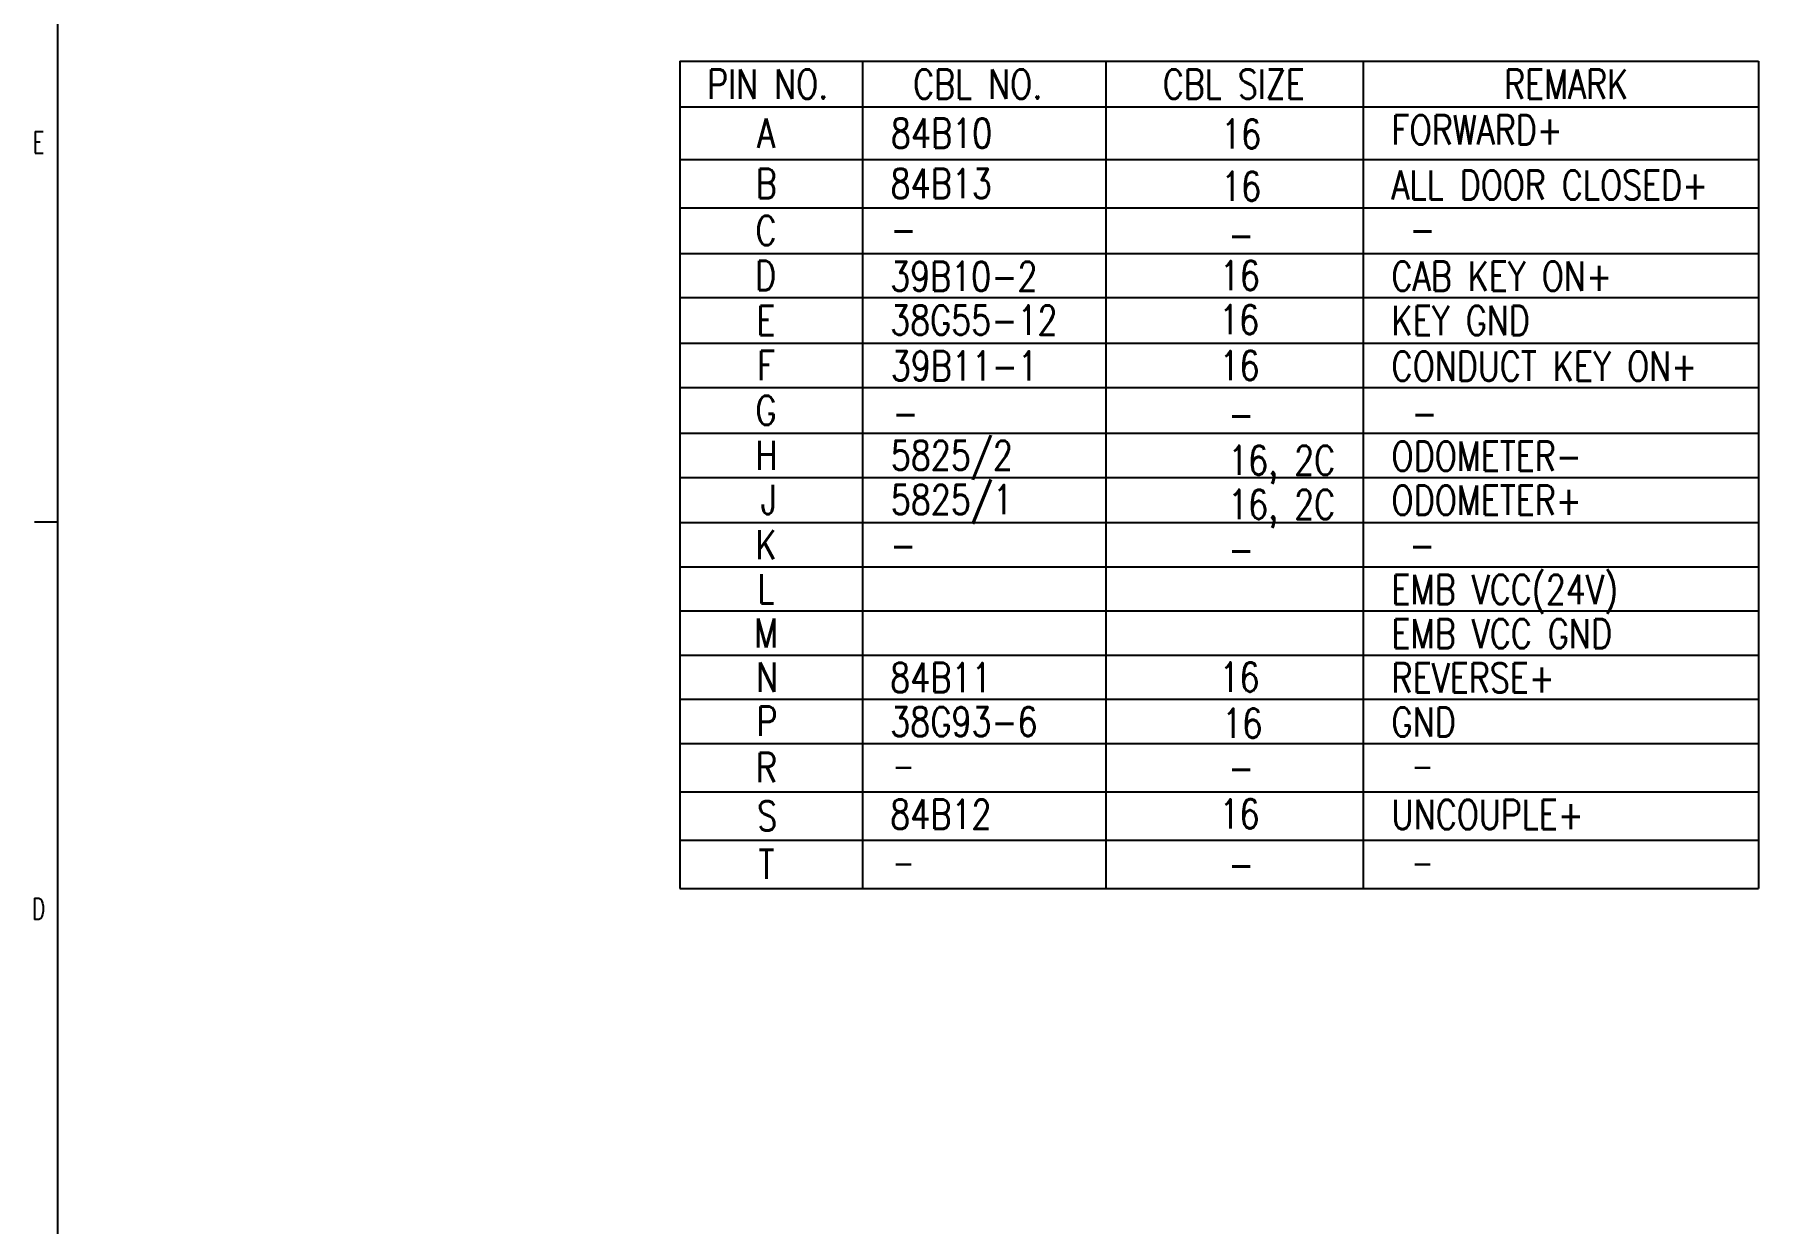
# Model space of a CAD drawing. Extents: x 260 to 819, y -886 to -454.
# Drawn here: x 271 to 423.4, y -664 to -558.9 of the extents above; entities that cross this region are included whole.
import ezdxf
from ezdxf.enums import TextEntityAlignment as Align

# ---------------------------------------------------------------- set-up
doc = ezdxf.new("R2010")
doc.units = 0
doc.header["$LTSCALE"] = 150
doc.header["$MEASUREMENT"] = 0
doc.linetypes.add('DASHED', pattern=[0.75, 0.5, -0.25])
doc.layers.get('0').update_dxf_attribs({"color": 6, "linetype": 'CONTINUOUS'})
doc.layers.add('현배선도', color=7, linetype='CONTINUOUS')
doc.styles.get("Standard").update_dxf_attribs({"font": 'romans.shx', "width": 0.8, "bigfont": 'whgtxt.shx'})

# ---------------------------------------------------------------- blocks, each defined once
blk = doc.blocks.new('ansi-c')
at = {"color": 5, "linetype": 'Continuous'}
blk.add_line((-56.4, 358.06), (-56.4, 764.46), dxfattribs=at)
at = {"color": 210, "linetype": 'Continuous'}
blk.add_line((-58.45, 629), (-56.4, 629), dxfattribs=at)
at = {"color": 130, "linetype": 'Continuous', "width": 0.655684}
for s, p in [('E', (-58.09, 662.55)), ('D', (-58.09, 594.82))]:
    blk.add_text(s, height=1.9, dxfattribs=at).set_placement(p, align=Align.MIDDLE_CENTER)

msp = doc.modelspace()

# ---------------------------------------------------------------- linework, layer by layer
at = {"layer": '현배선도', "color": 0}
for p, q in [((328.05, -561.24), (328.05, -565.28)), ((328.05, -561.24), (365.72, -561.24)), ((344.22, -561.24), (344.22, -565.28)), ((344.22, -561.24), (344.22, -634.18)), ((365.72, -561.24), (388.45, -561.24)), ((365.72, -561.24), (365.72, -565.28)), ((388.45, -561.24), (423.41, -561.24)), ((388.45, -561.24), (388.45, -565.28)), ((423.41, -561.24), (423.41, -634.35)), ((328.05, -565.28), (344.22, -565.28)), ((328.05, -565.28), (328.05, -569.91)), ((344.22, -565.28), (344.22, -569.91)), ((344.22, -565.28), (365.72, -565.28)), ((365.72, -565.28), (388.45, -565.28)), ((365.72, -565.28), (365.72, -569.91)), ((388.45, -565.28), (423.41, -565.28)), ((388.45, -565.28), (388.45, -569.91)), ((328.05, -569.91), (344.22, -569.91)), ((328.05, -569.91), (328.05, -574.19)), ((344.22, -569.91), (344.22, -574.19)), ((344.22, -569.91), (365.72, -569.91)), ((365.72, -569.91), (388.45, -569.91)), ((365.72, -569.91), (365.72, -574.19)), ((388.45, -569.91), (423.41, -569.91)), ((388.45, -569.91), (388.45, -574.19)), ((328.05, -574.19), (344.22, -574.19)), ((328.05, -574.19), (328.05, -578.23)), ((344.22, -574.19), (344.22, -578.23)), ((344.22, -574.19), (365.72, -574.19)), ((365.72, -574.19), (388.45, -574.19)), ((365.72, -574.19), (365.72, -578.23)), ((388.45, -574.19), (423.41, -574.19)), ((388.45, -574.19), (388.45, -578.23)), ((328.05, -578.23), (344.22, -578.23)), ((328.05, -578.23), (328.05, -582.13)), ((344.22, -578.23), (344.22, -582.13)), ((344.22, -578.23), (365.72, -578.23)), ((365.72, -578.23), (388.45, -578.23)), ((365.72, -578.23), (365.72, -582.13)), ((388.45, -578.23), (423.41, -578.23)), ((388.45, -578.23), (388.45, -582.13)), ((328.05, -582.13), (344.22, -582.13)), ((328.05, -582.13), (328.05, -586.17)), ((344.22, -582.13), (344.22, -586.17)), ((344.22, -582.13), (365.72, -582.13)), ((365.72, -582.13), (388.45, -582.13)), ((365.72, -582.13), (365.72, -586.17)), ((388.45, -582.13), (423.41, -582.13)), ((388.45, -582.13), (388.45, -586.17)), ((328.05, -586.17), (344.22, -586.17)), ((328.05, -586.17), (328.05, -590.08)), ((344.22, -586.17), (344.22, -590.08)), ((344.22, -586.17), (365.72, -586.17)), ((365.72, -586.17), (388.45, -586.17)), ((365.72, -586.17), (365.72, -590.08)), ((388.45, -586.17), (423.41, -586.17)), ((388.45, -586.17), (388.45, -590.08)), ((328.05, -590.08), (344.22, -590.08)), ((328.05, -590.08), (328.05, -594.12)), ((344.22, -590.08), (344.22, -594.12)), ((344.22, -590.08), (365.72, -590.08)), ((365.72, -590.08), (388.45, -590.08)), ((365.72, -590.08), (365.72, -594.12)), ((388.45, -590.08), (423.41, -590.08)), ((388.45, -590.08), (388.45, -594.12)), ((328.05, -594.12), (344.22, -594.12)), ((328.05, -594.12), (328.05, -598.02)), ((344.22, -593.15), (344.22, -634.35)), ((344.22, -594.12), (344.22, -598.02)), ((344.22, -594.12), (365.72, -594.12)), ((365.72, -594.12), (388.45, -594.12)), ((365.72, -594.12), (365.72, -598.02)), ((388.45, -594.12), (423.41, -594.12)), ((388.45, -594.12), (388.45, -598.02)), ((328.05, -598.02), (344.22, -598.02)), ((328.05, -598.02), (328.05, -602)), ((344.22, -598.02), (344.22, -602)), ((344.22, -598.02), (365.72, -598.02)), ((365.72, -598.02), (388.45, -598.02)), ((365.72, -598.02), (365.72, -602)), ((388.45, -598.02), (423.41, -598.02)), ((388.45, -598.02), (388.45, -602)), ((328.05, -602), (344.22, -602)), ((328.05, -602), (328.05, -605.91)), ((344.22, -602), (344.22, -605.91)), ((344.22, -602), (365.72, -602)), ((365.72, -602), (388.45, -602)), ((365.72, -602), (365.72, -605.91)), ((388.45, -602), (423.41, -602)), ((388.45, -602), (388.45, -605.91)), ((328.05, -605.91), (344.22, -605.91)), ((328.05, -605.91), (328.05, -609.81)), ((344.22, -605.91), (344.22, -609.81)), ((344.22, -605.91), (365.72, -605.91)), ((365.72, -605.91), (388.45, -605.91)), ((365.72, -605.91), (365.72, -609.81)), ((388.45, -605.91), (423.41, -605.91)), ((388.45, -605.91), (388.45, -609.81)), ((328.05, -609.81), (344.22, -609.81)), ((328.05, -609.81), (328.05, -613.72)), ((344.22, -609.81), (344.22, -613.72)), ((344.22, -609.81), (365.72, -609.81)), ((365.72, -609.81), (388.45, -609.81)), ((365.72, -609.81), (365.72, -613.72)), ((388.45, -609.81), (423.41, -609.81)), ((388.45, -609.81), (388.45, -613.72)), ((328.05, -613.72), (344.22, -613.72)), ((328.05, -613.72), (328.05, -617.62)), ((344.22, -613.72), (344.22, -617.62)), ((344.22, -613.72), (365.72, -613.72)), ((365.72, -613.72), (388.45, -613.72)), ((365.72, -613.72), (365.72, -617.62)), ((388.45, -613.72), (423.41, -613.72)), ((388.45, -613.72), (388.45, -617.62)), ((328.05, -617.62), (344.22, -617.62)), ((328.05, -617.62), (328.05, -621.53)), ((344.22, -617.62), (344.22, -621.53)), ((344.22, -617.62), (365.72, -617.62)), ((365.72, -617.62), (388.45, -617.62)), ((365.72, -617.62), (365.72, -621.53)), ((388.45, -617.62), (423.41, -617.62)), ((388.45, -617.62), (388.45, -621.53)), ((328.05, -621.53), (344.22, -621.53)), ((328.05, -621.53), (328.05, -625.8)), ((344.22, -621.53), (344.22, -625.8)), ((344.22, -621.53), (365.72, -621.53)), ((365.72, -621.53), (388.45, -621.53)), ((365.72, -621.53), (365.72, -625.8)), ((388.45, -621.53), (423.41, -621.53)), ((388.45, -621.53), (388.45, -625.8)), ((328.05, -625.8), (344.22, -625.8)), ((328.05, -625.8), (328.05, -630.07)), ((344.22, -625.8), (344.22, -630.07)), ((344.22, -625.8), (365.72, -625.8)), ((365.72, -625.8), (388.45, -625.8)), ((365.72, -625.8), (365.72, -634.35)), ((388.45, -625.8), (423.41, -625.8)), ((388.45, -625.8), (388.45, -630.07)), ((328.05, -630.07), (344.22, -630.07)), ((328.05, -630.07), (328.05, -634.35)), ((344.22, -630.07), (344.22, -634.35)), ((344.22, -630.07), (365.72, -630.07)), ((365.72, -630.07), (388.45, -630.07)), ((388.45, -630.07), (423.41, -630.07)), ((388.45, -630.07), (388.45, -634.35)), ((328.05, -634.35), (365.72, -634.35)), ((365.72, -634.35), (388.45, -634.35)), ((388.45, -634.35), (423.41, -634.35))]:
    msp.add_line(p, q, dxfattribs=at)

# ---------------------------------------------------------------- block references
at = {"linetype": 'DASHED'}
msp.add_blockref('ansi-c', (329.46, -1230.96), dxfattribs=at)
msp.add_blockref('ansi-c', (329.46, -1230.96), dxfattribs=at)

# ---------------------------------------------------------------- texts
at = {"layer": '현배선도', "color": 0, "width": 0.8}
for s, height, p in [('PIN NO.', 2.583, (330.46, -564.55)), ('CBL NO.', 2.583, (348.68, -564.55)), ('CBL SIZE', 2.583, (370.74, -564.55)), ('REMARK', 2.583, (400.92, -564.55)), ('A', 2.58, (334.88, -568.89)), ('84B10', 2.583, (346.72, -568.89)), ('16', 2.583, (375.91, -568.96)), ('FORWARD+', 2.583, (390.98, -568.59)), ('B', 2.58, (334.78, -573.34)), ('84B13', 2.583, (346.69, -573.34)), ('16', 2.583, (375.91, -573.59)), ('ALL DOOR CLOSED+', 2.5833, (390.98, -573.47)), ('C', 2.58, (334.75, -577.49)), ('-', 2.58, (346.69, -577.38)), ('-', 2.58, (376.52, -577.86)), ('-', 2.58, (392.56, -577.38)), ('D', 2.58, (334.72, -581.47)), ('39B10-2', 2.583, (346.65, -581.54)), ('16', 2.583, (375.78, -581.47)), ('CAB KEY ON+', 2.5833, (390.98, -581.53)), ('E', 2.58, (334.84, -585.44)), ('38G55-12', 2.583, (346.65, -585.41)), ('16', 2.583, (375.74, -585.37)), ('KEY GND', 2.583, (390.98, -585.44)), ('F', 2.58, (334.88, -589.42)), ('39B11-1', 2.583, (346.7, -589.46)), ('16', 2.583, (375.76, -589.42)), ('CONDUCT KEY ON+', 2.5833, (390.98, -589.48)), ('G', 2.58, (334.76, -593.38)), ('-', 2.58, (346.86, -593.62)), ('-', 2.58, (376.52, -593.75)), ('-', 2.58, (392.73, -593.62)), ('5825/2', 2.583, (346.7, -597.36)), ('H', 2.58, (334.76, -597.36)), ('16, 2C', 2.583, (376.52, -597.8)), ('ODOMETER-', 2.583, (390.98, -597.43)), ('J', 2.58, (335.23, -601.27)), ('5825/1', 2.583, (346.7, -601.27)), ('ODOMETER+', 2.583, (390.98, -601.33)), ('16, 2C', 2.583, (376.52, -601.7)), ('K', 2.58, (334.74, -605.25)), ('-', 2.58, (346.66, -605.28)), ('-', 2.58, (376.52, -605.68)), ('-', 2.58, (392.53, -605.28)), ('L', 2.58, (334.91, -609.15)), ('EMB VCC(24V)', 2.5833, (390.98, -609.21)), ('M', 2.58, (334.64, -613.06)), ('EMB VCC GND', 2.5833, (390.98, -613.12)), ('N', 2.58, (334.81, -616.96)), ('84B11', 2.583, (346.66, -617)), ('16', 2.583, (375.76, -616.96)), ('REVERSE+', 2.583, (390.98, -617.02)), ('P', 2.58, (334.84, -620.86)), ('38G93-6', 2.583, (346.66, -620.9)), ('16', 2.583, (376.01, -621.04)), ('GND', 2.583, (390.98, -620.93)), ('R', 2.58, (334.79, -624.95)), ('-', 2.2, (346.86, -624.64)), ('-', 2.58, (376.52, -624.97)), ('-', 2.2, (392.72, -624.64)), ('S', 2.58, (334.88, -629.22)), ('84B12', 2.583, (346.66, -629.08)), ('16', 2.583, (375.76, -629.04)), ('UNCOUPLE+', 2.583, (390.98, -629.11)), ('T', 2.58, (335, -633.5)), ('-', 2.2, (346.86, -633.18)), ('-', 2.58, (376.52, -633.52)), ('-', 2.2, (392.72, -633.18))]:
    msp.add_text(s, height=height, dxfattribs=at).set_placement(p)

doc.saveas('drawing.dxf')
